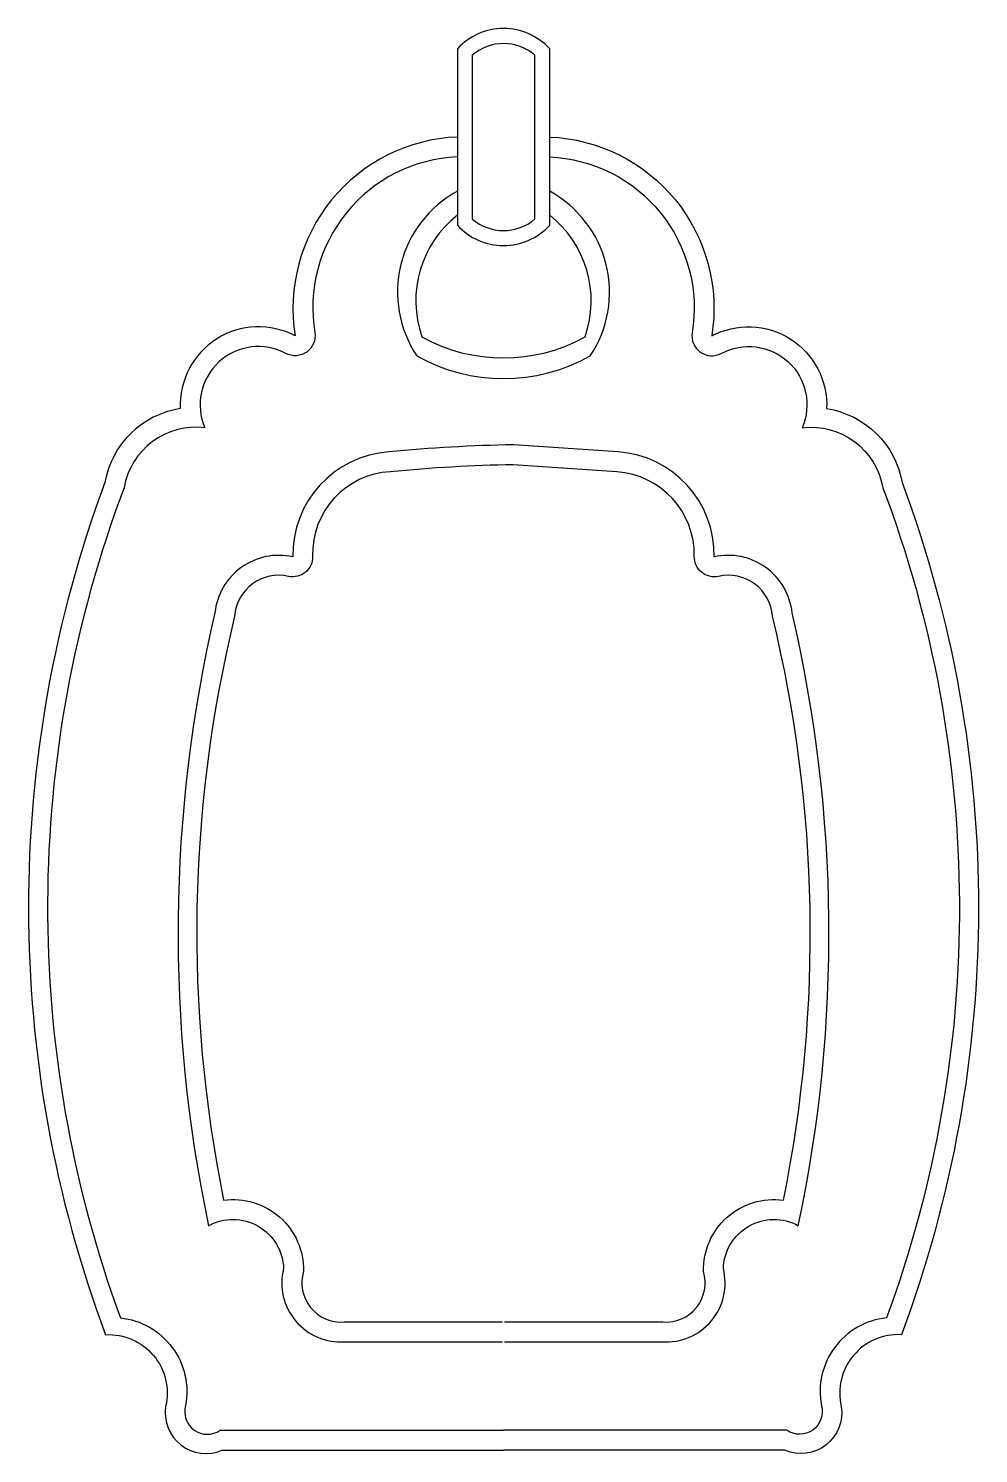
# Model space of a CAD drawing. Header units: metres. Extents: x 55 to 157, y 419 to 573.
import ezdxf

# ---------------------------------------------------------------- set-up
doc = ezdxf.new("R2010")
doc.units = ezdxf.units.M
doc.layers.add('3', color=3, linetype='Continuous')
doc.layers.add('4', color=4, linetype='Continuous')

msp = doc.modelspace()

# ---------------------------------------------------------------- linework, layer by layer
at = {"layer": '3'}
msp.add_lwpolyline([(102.77, 569.74), (102.77, 552.09, 0.37), (109.51, 552.09), (109.51, 569.74, 0.37)], format="xyb", close=True, dxfattribs=at)
for points in [[(101.16, 558.78, 0.45), (85.8, 539.83, -0.62), (82.68, 537.61, 0.71), (73.96, 529.59, 0.4), (65.25, 523.13, 0.18), (64.86, 433.7, -0.44), (71.87, 424.26, 0.7), (75.61, 421.59), (106.11, 421.59)], [(111.1, 558.78, -0.45), (126.46, 539.83, 0.62), (129.59, 537.61, -0.71), (138.31, 529.59, -0.4), (147.01, 523.13, -0.18), (147.4, 433.7, 0.44), (140.39, 424.26, -0.7), (136.66, 421.59), (106.15, 421.59)], [(101.16, 552.51, 0.32), (97.34, 539.4, 0.26), (114.92, 539.4, 0.32), (111.11, 552.5, 0.32)], [(106.25, 433.26), (123.29, 433.26, 0.53), (127.68, 438.72, -0.46), (136.3, 446.39, 0.11), (135.11, 509.29, 0.46), (129.3, 513.59, -0.49), (126.69, 515.74, 0.4), (118.33, 524.85), (107.16, 525.62, 0.02), (93.96, 524.85, 0.41), (85.57, 515.74, -0.49), (82.97, 513.59, 0.46), (77.16, 509.29, 0.11), (75.97, 446.39, -0.46), (84.59, 438.72, 0.53), (88.97, 433.26), (106.02, 433.26)]]:
    msp.add_lwpolyline(points, format="xyb", dxfattribs=at)
at = {"layer": '4'}
msp.add_lwpolyline([(101.16, 570.42), (101.16, 551.41, 0.44), (111.11, 551.41), (111.11, 570.42, 0.44)], format="xyb", close=True, dxfattribs=at)
for points in [[(101.16, 560.92, 0.45), (83.69, 539.49, 0.58), (71.31, 531.66, 0.32), (63.18, 523.7, 0.18), (63.25, 431.89, -0.5), (69.73, 424.15, 0.59), (75.8, 419.45), (106.13, 419.45)], [(111.1, 560.92, -0.45), (128.57, 539.49, -0.58), (140.95, 531.66, -0.32), (149.09, 523.7, -0.18), (149.01, 431.89, 0.5), (142.53, 424.15, -0.59), (136.46, 419.45), (106.13, 419.45)], [(101.16, 555.08, 0.44), (96.79, 537.33, 0.26), (115.48, 537.33, 0.44), (111.11, 555.07)], [(106.25, 431.12), (123.22, 431.12, 0.51), (129.82, 439.01, -0.56), (137.9, 443.63, 0.11), (137.23, 509.64, 0.45), (128.83, 515.68, 0.4), (118.47, 526.99), (107.21, 527.76, 0.02), (93.8, 526.99, 0.4), (83.43, 515.68, 0.45), (75.04, 509.64, 0.11), (74.36, 443.63, -0.56), (82.44, 439.01, 0.51), (89.04, 431.12), (106.02, 431.12)]]:
    msp.add_lwpolyline(points, format="xyb", dxfattribs=at)

doc.saveas('drawing.dxf')
